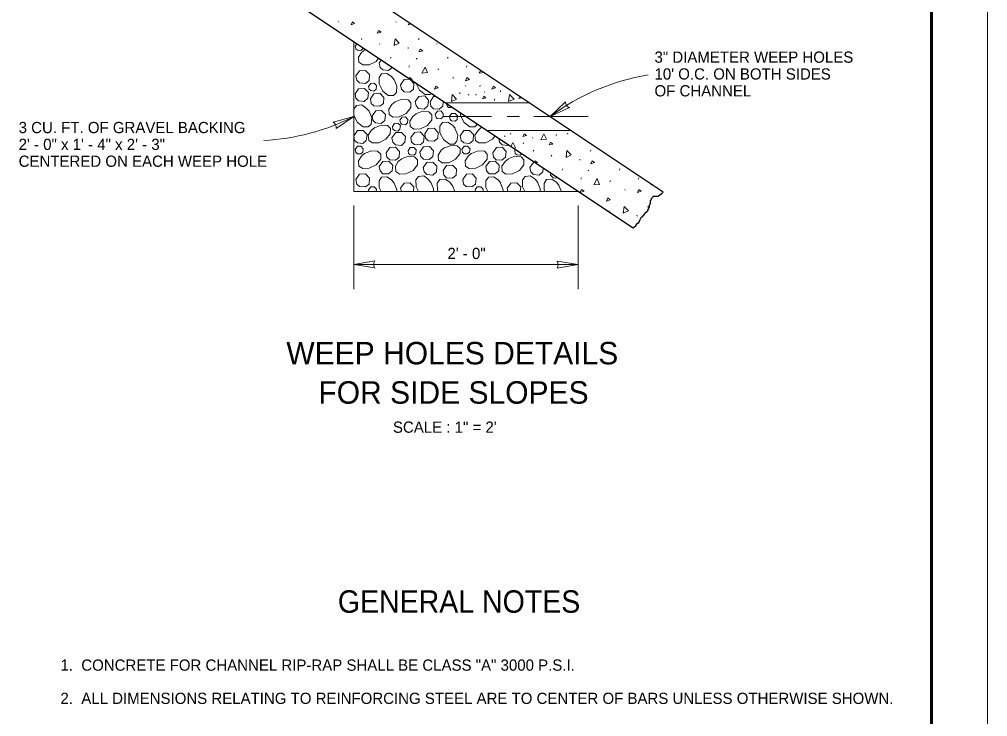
# Model space of a CAD drawing. Extents: x -78144 to -76970, y -469111 to -468408.
# Drawn here: x -77636.2 to -77463.7, y -468983.5 to -468859.3 of the extents above; entities that cross this region are included whole.
import ezdxf
from ezdxf.enums import TextEntityAlignment as Align

# ---------------------------------------------------------------- set-up
doc = ezdxf.new("R2010")
doc.units = 0
doc.header["$LTSCALE"] = 0.8
for name, color, linetype, lineweight in [('3', 7, 'Continuous', 13), ('5', 7, 'Continuous', 13), ('63', 7, 'Continuous', 53)]:
    doc.layers.add(name, color=color, linetype=linetype, lineweight=lineweight)

msp = doc.modelspace()

# ---------------------------------------------------------------- linework, layer by layer
at = {"layer": '3', "lineweight": 25}
for p, q in [((-77521.529, -468890.037), (-77582.835, -468849.158)), ((-77526.87, -468896.481), (-77588.11, -468855.635))]:
    msp.add_line(p, q, dxfattribs=at)
at = {"layer": '3'}
for p, q in [((-77579.37, -468859.677), (-77579.291, -468859.795)), ((-77569.173, -468859.677), (-77569.094, -468859.795)), ((-77566.929, -468860.241), (-77566.772, -468859.88)), ((-77566.411, -468860.077), (-77566.929, -468860.241)), ((-77575.289, -468862.839), (-77575.21, -468862.675)), ((-77565.092, -468862.839), (-77564.974, -468862.675)), ((-77576.654, -468889.959), (-77576.654, -468863.24)), ((-77576.371, -468864.04), (-77576.089, -468863.64)), ((-77572.054, -468863.719), (-77571.975, -468863.561)), ((-77566.975, -468864.276), (-77566.975, -468864.44)), ((-77561.85, -468863.719), (-77561.772, -468863.561)), ((-77574.731, -468864.716), (-77574.573, -468864.677)), ((-77570.092, -468866.199), (-77570.013, -468865.995)), ((-77565.531, -468866.199), (-77565.453, -468866.317)), ((-77565.453, -468866.238), (-77565.374, -468866.356)), ((-77559.934, -468866.199), (-77559.81, -468865.995)), ((-77572.093, -468867.039), (-77571.772, -468866.52)), ((-77566.811, -468867.8), (-77566.732, -468867.557)), ((-77556.575, -468867.8), (-77556.489, -468867.557)), ((-77561.614, -468868.279), (-77561.529, -468868.075)), ((-77558.97, -468869.637), (-77558.891, -468869.755)), ((-77554.291, -468868.837), (-77554.009, -468868.358)), ((-77553.373, -468868.758), (-77554.252, -468868.837)), ((-77556.791, -468871.035), (-77556.713, -468871.199)), ((-77554.173, -468871.238), (-77554.094, -468871.035)), ((-77557.769, -468872.295), (-77557.73, -468872.537)), ((-77556.234, -468872.656), (-77556.109, -468872.78)), ((-77554.895, -468872.8), (-77554.81, -468872.596)), ((-77553.353, -468872.157), (-77553.274, -468872.275)), ((-77550.472, -468871.96), (-77550.472, -468872.196)), ((-77547.211, -468873.358), (-77547.054, -468873.036)), ((-77560.413, -468874.119), (-77545.374, -468874.119)), ((-77551.614, -468873.679), (-77551.529, -468873.476)), ((-77546.732, -468873.24), (-77547.211, -468873.358)), ((-77553.93, -468878.6), (-77553.773, -468878.515)), ((-77552.894, -468879.079), (-77537.933, -468879.079)), ((-77549.77, -468880.156), (-77549.692, -468879.998)), ((-77548.734, -468879.558), (-77548.655, -468879.716)), ((-77540.591, -468879.959), (-77540.512, -468879.795)), ((-77538.57, -468879.558), (-77538.491, -468879.716)), ((-77546.43, -468881.396), (-77546.352, -468881.238)), ((-77544.79, -468880.3), (-77544.711, -468880.457)), ((-77547.972, -468882.675), (-77547.854, -468882.478)), ((-77544.652, -468882.761), (-77544.573, -468882.596)), ((-77541.45, -468883.64), (-77541.332, -468883.436)), ((-77534.449, -468882.761), (-77534.37, -468882.596)), ((-77536.332, -468884.198), (-77536.332, -468884.355)), ((-77531.214, -468883.64), (-77531.214, -468883.561)), ((-77539.495, -468886.12), (-77539.37, -468885.917)), ((-77534.895, -468886.12), (-77534.81, -468886.238)), ((-77534.81, -468886.159), (-77534.731, -468886.278)), ((-77529.291, -468886.12), (-77529.213, -468885.917)), ((-77536.175, -468887.715), (-77536.089, -468887.478)), ((-77531.01, -468888.2), (-77530.892, -468887.957)), ((-77525.932, -468887.715), (-77525.853, -468887.478)), ((-77523.694, -468888.758), (-77523.609, -468888.64)), ((-77536.654, -468889.959), (-77576.654, -468889.959)), ((-77573.97, -468889.959), (-77574.009, -468889.637)), ((-77568.169, -468889.959), (-77568.294, -468889.316)), ((-77559.055, -468888.837), (-77558.655, -468889.959)), ((-77554.974, -468889.959), (-77555.013, -468889.637)), ((-77549.213, -468889.959), (-77549.291, -468889.316)), ((-77540.092, -468888.837), (-77539.613, -468889.959)), ((-77528.333, -468889.558), (-77528.255, -468889.677)), ((-77523.451, -468888.758), (-77523.655, -468888.758)), ((-77531.214, -468893.561), (-77531.135, -468893.397)), ((-77524.252, -468892.715), (-77524.173, -468892.518)), ((-77526.175, -468894.119), (-77526.135, -468894.316))]:
    msp.add_line(p, q, dxfattribs=at)
for points in [[(-77577.133, -468860.241), (-77576.89, -468859.716), (-77576.489, -468860.037)], [(-77572.493, -468861.757), (-77572.211, -468861.238), (-77571.772, -468861.56)], [(-77569.449, -468863.955), (-77569.291, -468862.761), (-77568.53, -468863.515)], [(-77565.052, -468865.077), (-77564.81, -468864.558), (-77564.331, -468864.88)], [(-77564.495, -468868.837), (-77563.93, -468867.761), (-77563.491, -468868.758)], [(-77576.253, -468869.316), (-77575.61, -468868.436), (-77574.573, -468868.358), (-77573.852, -468869.119), (-77573.93, -468870.156), (-77574.573, -468870.68), (-77575.61, -468870.595), (-77576.089, -468870.116)], [(-77556.732, -468870.195), (-77556.489, -468869.637), (-77556.05, -468869.959)], [(-77574.009, -468871.238), (-77573.609, -468870.68), (-77573.012, -468870.635), (-77572.572, -468871.081), (-77572.651, -468871.717), (-77573.051, -468872.039), (-77573.609, -468871.96), (-77573.93, -468871.717)], [(-77562.251, -468871.717), (-77562.014, -468871.159), (-77561.614, -468871.481)], [(-77552.054, -468871.717), (-77551.772, -468871.159), (-77551.371, -468871.481)], [(-77576.411, -468872.518), (-77575.774, -468871.638), (-77574.731, -468871.56), (-77574.009, -468872.275), (-77574.134, -468873.318), (-77574.77, -468873.876), (-77575.774, -468873.797), (-77576.253, -468873.318)], [(-77573.694, -468873.436), (-77573.051, -468872.518), (-77572.014, -468872.439), (-77571.293, -468873.2), (-77571.371, -468874.276), (-77572.014, -468874.755), (-77573.051, -468874.677), (-77573.53, -468874.237)], [(-77565.689, -468873.876), (-77565.052, -468872.997), (-77564.009, -468872.918), (-77563.333, -468873.64), (-77563.451, -468874.677), (-77564.094, -468875.241), (-77565.092, -468875.156), (-77565.531, -468874.677)], [(-77553.734, -468873.456), (-77553.491, -468872.938), (-77553.091, -468873.259)], [(-77549.055, -468873.876), (-77548.891, -468872.675), (-77548.091, -468873.476)], [(-77573.93, -468875.635), (-77573.451, -468876.835), (-77573.57, -468877.957), (-77574.094, -468878.436), (-77574.974, -468878.436), (-77576.01, -468877.636), (-77576.614, -468876.396), (-77576.654, -468875.241), (-77576.175, -468874.598), (-77575.21, -468874.519), (-77574.409, -468875.077)], [(-77569.291, -468873.955), (-77568.091, -468873.476), (-77566.975, -468873.6), (-77566.489, -468874.119), (-77566.489, -468874.998), (-77567.29, -468876.035), (-77568.53, -468876.638), (-77569.692, -468876.678), (-77570.335, -468876.199), (-77570.413, -468875.241), (-77569.849, -468874.44)], [(-77573.373, -468876.435), (-77572.73, -468875.556), (-77571.732, -468875.477), (-77571.01, -468876.238), (-77571.135, -468877.275), (-77571.772, -468877.8), (-77572.769, -468877.715), (-77573.255, -468877.236)], [(-77562.133, -468876.159), (-77561.732, -468875.595), (-77561.135, -468875.556), (-77560.689, -468876.035), (-77560.735, -468876.638), (-77561.135, -468876.96), (-77561.772, -468876.921), (-77562.014, -468876.638)], [(-77559.573, -468876.599), (-77559.213, -468876.035), (-77558.57, -468876.035), (-77558.169, -468876.481), (-77558.215, -468877.078), (-77558.57, -468877.4), (-77559.213, -468877.36), (-77559.495, -468877.078)], [(-77569.77, -468878.358), (-77569.37, -468877.8), (-77568.773, -468877.761), (-77568.333, -468878.2), (-77568.412, -468878.837), (-77568.812, -468879.158), (-77569.37, -468879.079), (-77569.692, -468878.837)], [(-77568.451, -468877.236), (-77568.051, -468876.678), (-77567.454, -468876.638), (-77567.014, -468877.078), (-77567.054, -468877.715), (-77567.454, -468878.036), (-77568.091, -468877.957), (-77568.333, -468877.715)], [(-77576.654, -468880.037), (-77576.01, -468879.079), (-77574.974, -468879.04), (-77574.252, -468879.795), (-77574.409, -468880.838), (-77575.013, -468881.356), (-77576.01, -468881.278), (-77576.489, -468880.838)], [(-77569.849, -468880.359), (-77569.173, -468879.44), (-77568.169, -468879.401), (-77567.454, -468880.116), (-77567.533, -468881.159), (-77568.169, -468881.717), (-77569.213, -468881.638), (-77569.692, -468881.159)], [(-77566.489, -468880.32), (-77565.853, -468879.401), (-77564.81, -468879.316), (-77564.094, -468880.077), (-77564.213, -468881.12), (-77564.81, -468881.638), (-77565.853, -468881.56), (-77566.332, -468881.12)], [(-77564.009, -468879.637), (-77563.373, -468878.719), (-77562.329, -468878.679), (-77561.614, -468879.401), (-77561.693, -468880.438), (-77562.329, -468880.995), (-77563.373, -468880.917), (-77563.852, -468880.438)], [(-77557.69, -468880.037), (-77557.054, -468879.079), (-77556.01, -468879.04), (-77555.289, -468879.795), (-77555.374, -468880.838), (-77556.01, -468881.356), (-77557.054, -468881.278), (-77557.533, -468880.838)], [(-77546.489, -468880.116), (-77546.253, -468879.637), (-77545.853, -468879.959)], [(-77543.314, -468880.72), (-77542.749, -468879.637), (-77542.27, -468880.635)], [(-77541.85, -468881.638), (-77541.614, -468881.159), (-77541.175, -468881.481)], [(-77576.371, -468882.439), (-77576.01, -468881.875), (-77575.374, -468881.875), (-77574.974, -468882.321), (-77575.013, -468882.918), (-77575.374, -468883.24), (-77576.01, -468883.24), (-77576.293, -468882.918)], [(-77570.892, -468883.036), (-77570.249, -468882.117), (-77569.213, -468882.039), (-77568.491, -468882.8), (-77568.57, -468883.837), (-77569.213, -468884.355), (-77570.249, -468884.276), (-77570.735, -468883.837)], [(-77566.975, -468882.675), (-77566.575, -468882.117), (-77565.932, -468882.078), (-77565.531, -468882.518), (-77565.61, -468883.161), (-77565.971, -468883.476), (-77566.575, -468883.397), (-77566.89, -468883.161)], [(-77564.849, -468882.918), (-77564.213, -468881.96), (-77563.169, -468881.921), (-77562.454, -468882.675), (-77562.572, -468883.719), (-77563.215, -468884.237), (-77564.213, -468884.158), (-77564.692, -468883.719)], [(-77557.369, -468882.439), (-77556.975, -468881.875), (-77556.371, -468881.875), (-77555.932, -468882.321), (-77556.01, -468882.918), (-77556.411, -468883.24), (-77556.975, -468883.24), (-77557.29, -468882.918)], [(-77551.89, -468883.036), (-77551.214, -468882.117), (-77550.21, -468882.039), (-77549.495, -468882.8), (-77549.613, -468883.837), (-77550.249, -468884.355), (-77551.253, -468884.276), (-77551.732, -468883.837)], [(-77538.812, -468883.876), (-77538.655, -468882.636), (-77537.894, -468883.397)], [(-77572.093, -468885.477), (-77571.45, -468884.558), (-77570.413, -468884.519), (-77569.692, -468885.241), (-77569.81, -468886.278), (-77570.453, -468886.796), (-77571.45, -468886.757), (-77571.929, -468886.278)], [(-77564.252, -468885.635), (-77563.609, -468884.755), (-77562.572, -468884.677), (-77561.85, -468885.398), (-77561.929, -468886.435), (-77562.572, -468886.999), (-77563.609, -468886.921), (-77564.094, -468886.435)], [(-77560.735, -468886.199), (-77560.092, -468885.32), (-77559.055, -468885.241), (-77558.333, -468885.956), (-77558.412, -468886.999), (-77559.055, -468887.557), (-77560.092, -468887.478), (-77560.571, -468886.999)], [(-77553.091, -468885.477), (-77552.454, -468884.558), (-77551.45, -468884.519), (-77550.735, -468885.241), (-77550.814, -468886.278), (-77551.45, -468886.796), (-77552.493, -468886.757), (-77552.972, -468886.278)], [(-77534.409, -468884.998), (-77534.173, -468884.48), (-77533.734, -468884.755)], [(-77576.253, -468887.8), (-77575.61, -468886.835), (-77574.573, -468886.796), (-77573.852, -468887.557), (-77573.93, -468888.6), (-77574.573, -468889.119), (-77575.61, -468889.04), (-77576.089, -468888.6)], [(-77557.211, -468887.8), (-77556.575, -468886.835), (-77555.571, -468886.796), (-77554.849, -468887.557), (-77554.974, -468888.6), (-77555.61, -468889.119), (-77556.614, -468889.04), (-77557.093, -468888.6)], [(-77533.852, -468888.758), (-77533.294, -468887.636), (-77532.854, -468888.679)], [(-77536.332, -468890.116), (-77536.05, -468889.558), (-77535.61, -468889.88)], [(-77526.089, -468890.116), (-77525.853, -468889.558), (-77525.413, -468889.88)], [(-77531.614, -468891.638), (-77531.371, -468891.081), (-77530.971, -468891.396)]]:
    msp.add_lwpolyline(points, close=True, dxfattribs=at)
for points in [[(-77574.974, -468864.355), (-77575.013, -468864.519), (-77575.374, -468864.841), (-77576.01, -468864.755), (-77576.293, -468864.519), (-77576.371, -468864.04)], [(-77572.251, -468866.199), (-77572.651, -468866.757), (-77573.93, -468867.4), (-77575.052, -468867.4), (-77575.735, -468866.921), (-77575.774, -468866.035), (-77575.289, -468865.156), (-77574.652, -468864.677)], [(-77569.81, -468867.839), (-77570.453, -468868.358), (-77571.45, -468868.279), (-77571.929, -468867.839), (-77572.093, -468867.039)], [(-77569.449, -468869.998), (-77568.97, -468871.199), (-77569.055, -468872.275), (-77569.573, -468872.839), (-77570.492, -468872.839), (-77571.489, -468872.039), (-77572.093, -468870.759), (-77572.133, -468869.637), (-77571.693, -468868.955), (-77570.735, -468868.915), (-77569.934, -468869.44), (-77569.449, -468870.037)], [(-77566.811, -468869.88), (-77566.693, -468869.637), (-77566.253, -468869.959), (-77566.489, -468870.037)], [(-77568.294, -468870.917), (-77567.651, -468869.959), (-77566.693, -468869.919)], [(-77566.529, -468870.037), (-77565.932, -468870.68), (-77566.01, -468871.717), (-77566.654, -468872.236), (-77567.69, -468872.157), (-77568.169, -468871.717), (-77568.294, -468870.917)], [(-77562.815, -468872.518), (-77563.012, -468872.675), (-77563.93, -468872.675), (-77564.934, -468871.875), (-77565.531, -468870.68)], [(-77563.051, -468873.955), (-77562.415, -468872.997), (-77562.093, -468872.997)], [(-77559.252, -468873.876), (-77559.094, -468872.675), (-77558.333, -468873.476), (-77559.213, -468873.876)], [(-77560.689, -468873.915), (-77560.774, -468874.755), (-77561.411, -468875.28), (-77562.415, -468875.195), (-77562.894, -468874.755), (-77563.051, -468873.955)], [(-77559.094, -468874.998), (-77559.134, -468874.998), (-77559.77, -468874.998), (-77560.013, -468874.677), (-77560.092, -468874.276)], [(-77565.571, -468876.12), (-77564.37, -468875.635), (-77563.255, -468875.759), (-77562.73, -468876.278), (-77562.73, -468877.157), (-77563.53, -468878.2), (-77564.77, -468878.797), (-77565.932, -468878.837), (-77566.614, -468878.358), (-77566.654, -468877.4), (-77566.135, -468876.599), (-77565.531, -468876.12)], [(-77554.613, -468877.957), (-77555.052, -468878.436), (-77555.971, -468878.436), (-77556.975, -468877.636), (-77557.612, -468876.396), (-77557.612, -468875.956)], [(-77572.972, -468878.6), (-77571.772, -468878.115), (-77570.65, -468878.2), (-77570.092, -468878.719), (-77570.131, -468879.637), (-77570.932, -468880.635), (-77572.172, -468881.238), (-77573.333, -468881.278), (-77573.97, -468880.838), (-77574.055, -468879.88), (-77573.53, -468879.079), (-77572.894, -468878.561)], [(-77558.609, -468878.679), (-77558.13, -468879.88), (-77558.255, -468880.995), (-77558.734, -468881.481), (-77559.613, -468881.481), (-77560.65, -468880.68), (-77561.293, -468879.48), (-77561.293, -468878.279), (-77560.814, -468877.636), (-77559.895, -468877.557), (-77559.055, -468878.115), (-77558.57, -468878.679)], [(-77551.45, -468880.037), (-77551.929, -468880.635), (-77553.169, -468881.238), (-77554.331, -468881.278), (-77554.974, -468880.838), (-77555.052, -468879.88), (-77554.495, -468879.079), (-77553.93, -468878.561)], [(-77560.492, -468882.157), (-77559.291, -468881.717), (-77558.215, -468881.796), (-77557.69, -468882.275), (-77557.69, -468883.161), (-77558.491, -468884.198), (-77559.731, -468884.841), (-77560.892, -468884.841), (-77561.529, -468884.355), (-77561.614, -468883.476), (-77561.05, -468882.596), (-77560.492, -468882.117)], [(-77549.134, -468881.638), (-77549.173, -468881.717), (-77550.171, -468881.638), (-77550.65, -468881.159), (-77550.814, -468880.516)], [(-77548.589, -468881.816), (-77548.274, -468881.179), (-77547.835, -468882.177), (-77547.992, -468882.216)], [(-77574.731, -468883.161), (-77573.491, -468882.675), (-77572.415, -468882.761), (-77571.85, -468883.279), (-77571.85, -468884.198), (-77572.651, -468885.195), (-77573.93, -468885.799), (-77575.052, -468885.838), (-77575.735, -468885.398), (-77575.774, -468884.44), (-77575.289, -468883.64), (-77574.652, -468883.115)], [(-77555.689, -468883.161), (-77554.495, -468882.675), (-77553.373, -468882.761), (-77552.894, -468883.279), (-77552.894, -468884.198), (-77553.694, -468885.195), (-77554.895, -468885.799), (-77556.089, -468885.838), (-77556.732, -468885.398), (-77556.811, -468884.44), (-77556.253, -468883.64), (-77555.65, -468883.115)], [(-77546.732, -468883.24), (-77546.975, -468883.476), (-77547.612, -468883.397), (-77547.854, -468883.161), (-77547.972, -468882.675)], [(-77568.169, -468884.119), (-77566.929, -468883.64), (-77565.853, -468883.758), (-77565.289, -468884.276), (-77565.289, -468885.156), (-77566.089, -468886.199), (-77567.369, -468886.796), (-77568.491, -468886.835), (-77569.173, -468886.356), (-77569.213, -468885.398), (-77568.734, -468884.598), (-77568.091, -468884.119)], [(-77549.134, -468884.119), (-77547.933, -468883.64), (-77546.811, -468883.758), (-77546.332, -468884.276), (-77546.332, -468885.156), (-77547.133, -468886.199), (-77548.333, -468886.796), (-77549.534, -468886.835), (-77550.171, -468886.356), (-77550.249, -468885.398), (-77549.692, -468884.598), (-77549.094, -468884.119)], [(-77545.249, -468885.635), (-77544.613, -468884.755), (-77544.495, -468884.755)], [(-77544.495, -468884.716), (-77544.37, -468884.48), (-77543.93, -468884.755), (-77544.252, -468884.88)], [(-77542.894, -468885.799), (-77542.972, -468886.435), (-77543.609, -468886.999), (-77544.613, -468886.921), (-77545.092, -468886.435), (-77545.249, -468885.635)], [(-77540.249, -468887.557), (-77541.089, -468887.478), (-77541.575, -468886.999), (-77541.614, -468886.599)], [(-77571.772, -468889.959), (-77572.093, -468889.237), (-77572.133, -468888.036), (-77571.693, -468887.4), (-77570.735, -468887.321), (-77569.934, -468887.879), (-77569.449, -468888.476)], [(-77569.449, -468888.436), (-77568.97, -468889.637), (-77568.97, -468889.959)], [(-77568.294, -468889.316), (-77567.651, -468888.436), (-77566.654, -468888.358), (-77565.932, -468889.079), (-77566.01, -468889.959)], [(-77565.131, -468889.959), (-77565.531, -468889.079), (-77565.571, -468887.879), (-77565.131, -468887.236), (-77564.173, -468887.157), (-77563.373, -468887.715), (-77562.894, -468888.318)], [(-77562.894, -468888.279), (-77562.415, -468889.48), (-77562.454, -468889.959)], [(-77561.614, -468889.959), (-77561.732, -468889.637), (-77561.772, -468888.476), (-77561.293, -468887.8), (-77560.335, -468887.761), (-77559.534, -468888.279), (-77559.055, -468888.915)], [(-77552.769, -468889.959), (-77553.13, -468889.237), (-77553.13, -468888.036), (-77552.651, -468887.4), (-77551.772, -468887.321), (-77550.892, -468887.879), (-77550.413, -468888.476)], [(-77550.492, -468888.436), (-77550.013, -468889.637), (-77550.013, -468889.959)], [(-77549.291, -468889.316), (-77548.655, -468888.436), (-77547.612, -468888.358), (-77546.89, -468889.079), (-77546.975, -468889.959)], [(-77546.135, -468889.959), (-77546.575, -468889.079), (-77546.575, -468887.879), (-77546.089, -468887.236), (-77545.21, -468887.157), (-77544.331, -468887.715), (-77543.852, -468888.318)], [(-77543.93, -468888.279), (-77543.451, -468889.48), (-77543.451, -468889.959)], [(-77542.572, -468889.959), (-77542.73, -468889.637), (-77542.73, -468888.476), (-77542.29, -468887.8), (-77541.371, -468887.761), (-77540.531, -468888.279), (-77540.052, -468888.915)], [(-77574.009, -468889.637), (-77573.609, -468889.079), (-77573.012, -468889.079), (-77572.572, -468889.519), (-77572.651, -468889.959)], [(-77555.013, -468889.637), (-77554.652, -468889.079), (-77554.009, -468889.079), (-77553.609, -468889.519), (-77553.609, -468889.959)], [(-77528.655, -468893.797), (-77528.451, -468892.596), (-77527.69, -468893.397), (-77528.609, -468893.797)]]:
    msp.add_lwpolyline(points, dxfattribs=at)
at = {"layer": '3', "lineweight": 25}
msp.add_lwpolyline([(-77521.529, -468890.037), (-77521.831, -468890.339), (-77522.152, -468890.661), (-77522.454, -468890.799), (-77522.612, -468890.799), (-77522.749, -468890.799), (-77523.071, -468890.799), (-77523.373, -468890.799), (-77523.373, -468890.956), (-77523.53, -468891.12), (-77523.675, -468891.258), (-77523.675, -468891.415), (-77523.832, -468891.579), (-77523.832, -468891.875), (-77523.832, -468892.177), (-77523.989, -468892.341), (-77523.989, -468892.498), (-77523.989, -468892.636), (-77524.134, -468892.957), (-77524.291, -468893.259), (-77524.291, -468893.417), (-77524.429, -468893.581), (-77524.751, -468893.876), (-77525.052, -468894.178), (-77525.21, -468894.335), (-77525.21, -468894.499), (-77525.354, -468894.499), (-77525.512, -468894.637), (-77525.669, -468894.959), (-77525.814, -468895.261), (-77525.971, -468895.556), (-77526.273, -468895.72), (-77526.43, -468896.015), (-77526.43, -468896.179), (-77526.732, -468896.337), (-77526.87, -468896.481)], dxfattribs=at)
at = {"layer": '5'}
for p, q in [((-77560.571, -468876.599), (-77552.093, -468876.599)), ((-77549.291, -468876.599), (-77547.093, -468876.599)), ((-77544.573, -468876.599), (-77534.895, -468876.599)), ((-77538.223, -468875.013), (-77538.215, -468874.998)), ((-77580.321, -468877.568), (-77580.315, -468877.596)), ((-77576.654, -468892.439), (-77576.654, -468907.341)), ((-77536.654, -468892.439), (-77536.654, -468907.341)), ((-77540.397, -468902.32), (-77540.413, -468902.341)), ((-77576.654, -468902.938), (-77536.654, -468902.938)), ((-77572.907, -468903.556), (-77572.894, -468903.535))]:
    msp.add_line(p, q, dxfattribs=at)
for points in [[(-77538.215, -468874.998), (-77541.673, -468876.599), (-77538.911, -468873.955), (-77538.924, -468873.974)], [(-77580.315, -468877.596), (-77576.654, -468876.599), (-77579.81, -468878.719), (-77579.81, -468878.712)], [(-77572.894, -468903.535), (-77576.654, -468902.938), (-77572.894, -468902.295), (-77572.907, -468902.301)], [(-77540.413, -468902.341), (-77536.654, -468902.938), (-77540.413, -468903.581), (-77540.394, -468903.574)]]:
    msp.add_lwpolyline(points, dxfattribs=at)
for centre, radius, start, end in [((-77517.755, -468908.66), 40, 99.23196, 126.72192), ((-77537.765, -468873.948), 1.16, 181.34854, 246.74373), ((-77594.672, -468840.887), 40, 272.83759, 296.77609), ((-77580.955, -468878.54), 1.16, 351.49458, 56.88977), ((-77571.931, -468902.929), 1.16, 147.30964, 212.70483), ((-77541.373, -468902.946), 1.16, 327.30964, 32.70483)]:
    msp.add_arc(centre, radius, start, end, dxfattribs=at)
at = {"layer": '63', "lineweight": 13}
msp.add_lwpolyline([(-78143.683, -468670.818), (-77463.683, -468670.818), (-77463.683, -469110.818), (-78143.683, -469110.818)], close=True, dxfattribs=at)
at = {"layer": '63', "lineweight": 60}
msp.add_lwpolyline([(-78113.683, -468680.818), (-77473.683, -468680.818), (-77473.683, -469100.818), (-78113.683, -469100.818)], close=True, dxfattribs=at)

# ---------------------------------------------------------------- texts
at = {"layer": '5'}
for s, p in [('3" DIAMETER WEEP HOLES', (-77523.051, -468866.999)), ("10' O.C. ON BOTH SIDES", (-77523.051, -468869.998)), ('OF CHANNEL', (-77523.051, -468872.997)), ('3 CU. FT. OF GRAVEL BACKING', (-77636.371, -468879.539)), ('2\' - 0" x 1\' - 4" x 2\' - 3"', (-77636.371, -468882.537)), ('CENTERED ON EACH WEEP HOLE', (-77636.371, -468885.536)), ('2\' - 0"', (-77559.954, -468901.96)), ('1.  CONCRETE FOR CHANNEL RIP-RAP SHALL BE CLASS "A" 3000 P.S.I.', (-77628.921, -468975.276)), ('2.  ALL DIMENSIONS RELATING TO REINFORCING STEEL ARE TO CENTER OF BARS UNLESS OTHERWISE SHOWN.', (-77628.921, -468981.195))]:
    msp.add_text(s, height=2, dxfattribs=at).set_placement(p)
for s, height, p in [('WEEP HOLES DETAILS', 4, (-77559.088, -468920.72)), ('FOR SIDE SLOPES', 4, (-77558.876, -468927.721)), ('SCALE : 1" = 2\'', 2, (-77560.424, -468932.898))]:
    msp.add_text(s, height=height, dxfattribs=at).set_placement(p, align=Align.CENTER)
at = {"layer": '5', "width": 0.95}
msp.add_text('GENERAL NOTES', height=4, dxfattribs=at).set_placement((-77557.88, -468964.954), align=Align.CENTER)

doc.saveas('drawing.dxf')
